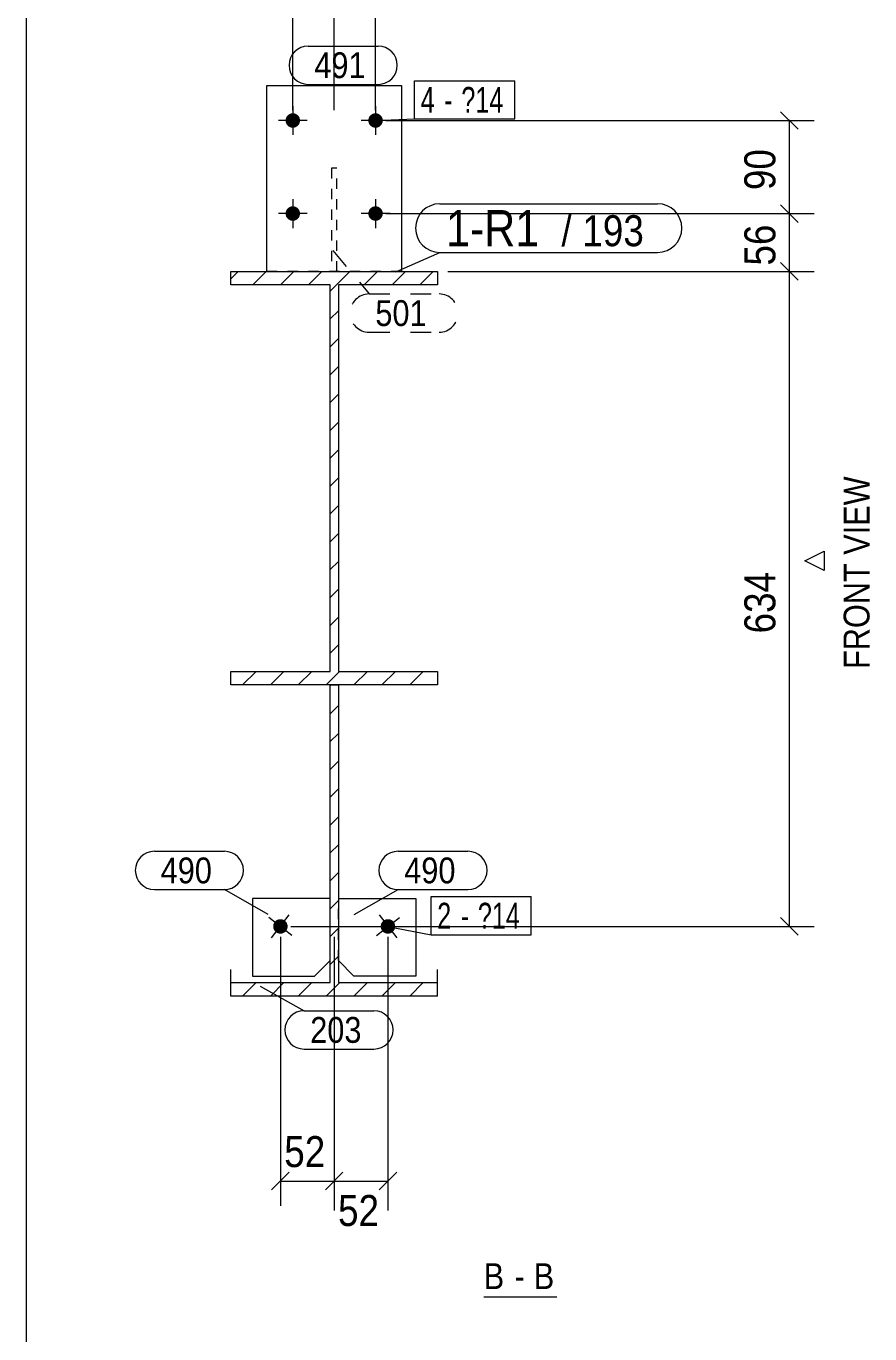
# Model space of a CAD drawing. Header units: millimetres. Extents: x 2 to 1174, y 1 to 825.
# Drawn here: x 5 to 86.6, y 166.3 to 292.8 of the extents above; entities that cross this region are included whole.
import ezdxf

# ---------------------------------------------------------------- set-up
doc = ezdxf.new("R2010")
doc.units = ezdxf.units.MM
for name, pattern in [('XKITLINE00', [0]), ('XKITLINE01', [4, 1, -1, 1, -1]), ('XKITLINE02', [4, 2, -2])]:
    doc.linetypes.add(name, pattern=pattern)
for name, color, linetype, lineweight in [('Bolt', 3, 'Continuous', 0), ('BoltMark', 7, 'Continuous', 0), ('Dimensions', 7, 'Continuous', 0), ('DrawingSheet', 5, 'Continuous', 0), ('OtherObjectType', 7, 'Continuous', 0), ('Part', 2, 'Continuous', 0), ('PartMark', 7, 'Continuous', 0)]:
    doc.layers.add(name, color=color, linetype=linetype, lineweight=lineweight)
doc.styles.add('ARIAL', font='ARIAL.TTF')
doc.styles.add('ARIAL_NARROW', font='ARIALN.TTF')

# ---------------------------------------------------------------- blocks, each defined once
blk = doc.blocks.new('*A7')
at = {"layer": 'Part', "color": 7, "linetype": 'XKITLINE00', "lineweight": 0}
for p, q in [((24.78, 268.37), (25.51, 269.1)), ((26.9, 267.8), (28.2, 269.1)), ((29.59, 267.8), (30.89, 269.1)), ((32.29, 267.8), (33.59, 269.1)), ((34.38, 267.19), (36.28, 269.1)), ((37.68, 267.8), (38.98, 269.1)), ((40.37, 267.8), (41.67, 269.1)), ((43.06, 267.8), (44.36, 269.1)), ((34.38, 264.5), (35.18, 265.3)), ((34.38, 261.81), (35.18, 262.61)), ((34.38, 259.11), (35.18, 259.91)), ((34.38, 256.42), (35.18, 257.22)), ((34.38, 253.72), (35.18, 254.52)), ((34.38, 251.03), (35.18, 251.83)), ((34.38, 248.33), (35.18, 249.13)), ((34.38, 245.64), (35.18, 246.44)), ((34.38, 242.95), (35.18, 243.75)), ((34.38, 240.25), (35.18, 241.05)), ((34.38, 237.56), (35.18, 238.36)), ((34.38, 234.86), (35.18, 235.66)), ((34.38, 232.17), (35.18, 232.97)), ((25.92, 229.1), (27.22, 230.4)), ((28.61, 229.1), (29.91, 230.4)), ((31.31, 229.1), (32.61, 230.4)), ((34, 229.1), (35.3, 230.4)), ((36.69, 229.1), (37.99, 230.4)), ((39.39, 229.1), (40.69, 230.4)), ((42.08, 229.1), (43.38, 230.4))]:
    blk.add_line(p, q, dxfattribs=at)
blk = doc.blocks.new('*A8')
at = {"layer": 'Part', "color": 7, "linetype": 'XKITLINE00', "lineweight": 0}
for p, q in [((34.38, 229), (34.46, 229.08)), ((34.38, 226.31), (35.18, 227.11)), ((34.38, 223.61), (35.18, 224.41)), ((34.38, 220.92), (35.18, 221.72)), ((34.38, 218.23), (35.18, 219.03)), ((34.38, 215.53), (35.18, 216.33)), ((34.38, 212.84), (35.18, 213.64)), ((34.38, 210.14), (35.18, 210.94)), ((34.38, 207.45), (35.18, 208.25)), ((34.38, 204.76), (35.18, 205.56)), ((34.38, 202.06), (35.18, 202.86)), ((25.92, 198.99), (27.23, 200.3)), ((28.61, 198.99), (29.92, 200.3)), ((31.31, 198.99), (32.62, 200.3)), ((34, 198.99), (35.31, 200.3)), ((36.69, 198.99), (38, 200.3)), ((39.39, 198.99), (40.7, 200.3)), ((42.08, 198.99), (43.39, 200.3))]:
    blk.add_line(p, q, dxfattribs=at)
blk = doc.blocks.new('*A179')
at = {"layer": 'Bolt'}
for points in [[(31.48, 283.67), (31.47, 283.63), (31.47, 283.6), (31.46, 283.56), (31.45, 283.53), (31.45, 283.5), (31.44, 283.46), (31.42, 283.43), (31.41, 283.4), (31.39, 283.37), (31.38, 283.34), (31.36, 283.31), (31.34, 283.28), (31.32, 283.26), (31.29, 283.23), (31.27, 283.21), (31.25, 283.18), (31.22, 283.16), (31.19, 283.14), (31.16, 283.12), (31.14, 283.1), (31.11, 283.08), (31.08, 283.07), (31.04, 283.05), (31.01, 283.04), (30.98, 283.03), (30.95, 283.02), (30.91, 283.01), (30.88, 283.01), (30.84, 283), (30.81, 283), (30.78, 283), (30.74, 283), (30.71, 283), (30.67, 283.01), (30.64, 283.01), (30.61, 283.02), (30.57, 283.03), (30.54, 283.04), (30.51, 283.05), (30.48, 283.07), (30.45, 283.08), (30.42, 283.1), (30.39, 283.12), (30.36, 283.14), (30.33, 283.16), (30.31, 283.18), (30.28, 283.21), (30.26, 283.23), (30.23, 283.26), (30.21, 283.28), (30.19, 283.31), (30.18, 283.34), (30.16, 283.37), (30.14, 283.4), (30.13, 283.43), (30.12, 283.46), (30.11, 283.5), (30.1, 283.53), (30.09, 283.56), (30.08, 283.6), (30.08, 283.63), (30.08, 283.67), (30.08, 283.7), (30.08, 283.73), (30.08, 283.77), (30.08, 283.8), (30.09, 283.84), (30.1, 283.87), (30.11, 283.9), (30.12, 283.94), (30.13, 283.97), (30.14, 284), (30.16, 284.03), (30.18, 284.06), (30.19, 284.09), (30.21, 284.12), (30.23, 284.14), (30.26, 284.17), (30.28, 284.19), (30.31, 284.22), (30.33, 284.24), (30.36, 284.26), (30.39, 284.28), (30.42, 284.3), (30.45, 284.32), (30.48, 284.33), (30.51, 284.35), (30.54, 284.36), (30.57, 284.37), (30.61, 284.38), (30.64, 284.39), (30.67, 284.39), (30.71, 284.4), (30.74, 284.4), (30.78, 284.4), (30.81, 284.4), (30.84, 284.4), (30.88, 284.39), (30.91, 284.39), (30.95, 284.38), (30.98, 284.37), (31.01, 284.36), (31.04, 284.35), (31.08, 284.33), (31.11, 284.32), (31.14, 284.3), (31.16, 284.28), (31.19, 284.26), (31.22, 284.24), (31.25, 284.22), (31.27, 284.19), (31.29, 284.17), (31.32, 284.14), (31.34, 284.12), (31.36, 284.09), (31.38, 284.06), (31.39, 284.03), (31.41, 284), (31.42, 283.97), (31.44, 283.94), (31.45, 283.9), (31.45, 283.87), (31.46, 283.84), (31.47, 283.8), (31.47, 283.77), (31.48, 283.73), (31.48, 283.7)], [(39.48, 283.67), (39.47, 283.63), (39.47, 283.6), (39.46, 283.56), (39.45, 283.53), (39.45, 283.5), (39.44, 283.46), (39.42, 283.43), (39.41, 283.4), (39.39, 283.37), (39.38, 283.34), (39.36, 283.31), (39.34, 283.28), (39.32, 283.26), (39.29, 283.23), (39.27, 283.21), (39.25, 283.18), (39.22, 283.16), (39.19, 283.14), (39.16, 283.12), (39.14, 283.1), (39.11, 283.08), (39.08, 283.07), (39.04, 283.05), (39.01, 283.04), (38.98, 283.03), (38.95, 283.02), (38.91, 283.01), (38.88, 283.01), (38.84, 283), (38.81, 283), (38.78, 283), (38.74, 283), (38.71, 283), (38.67, 283.01), (38.64, 283.01), (38.61, 283.02), (38.57, 283.03), (38.54, 283.04), (38.51, 283.05), (38.48, 283.07), (38.45, 283.08), (38.42, 283.1), (38.39, 283.12), (38.36, 283.14), (38.33, 283.16), (38.31, 283.18), (38.28, 283.21), (38.26, 283.23), (38.23, 283.26), (38.21, 283.28), (38.19, 283.31), (38.18, 283.34), (38.16, 283.37), (38.14, 283.4), (38.13, 283.43), (38.12, 283.46), (38.11, 283.5), (38.1, 283.53), (38.09, 283.56), (38.08, 283.6), (38.08, 283.63), (38.08, 283.67), (38.08, 283.7), (38.08, 283.73), (38.08, 283.77), (38.08, 283.8), (38.09, 283.84), (38.1, 283.87), (38.11, 283.9), (38.12, 283.94), (38.13, 283.97), (38.14, 284), (38.16, 284.03), (38.18, 284.06), (38.19, 284.09), (38.21, 284.12), (38.23, 284.14), (38.26, 284.17), (38.28, 284.19), (38.31, 284.22), (38.33, 284.24), (38.36, 284.26), (38.39, 284.28), (38.42, 284.3), (38.45, 284.32), (38.48, 284.33), (38.51, 284.35), (38.54, 284.36), (38.57, 284.37), (38.61, 284.38), (38.64, 284.39), (38.67, 284.39), (38.71, 284.4), (38.74, 284.4), (38.78, 284.4), (38.81, 284.4), (38.84, 284.4), (38.88, 284.39), (38.91, 284.39), (38.95, 284.38), (38.98, 284.37), (39.01, 284.36), (39.04, 284.35), (39.08, 284.33), (39.11, 284.32), (39.14, 284.3), (39.16, 284.28), (39.19, 284.26), (39.22, 284.24), (39.25, 284.22), (39.27, 284.19), (39.29, 284.17), (39.32, 284.14), (39.34, 284.12), (39.36, 284.09), (39.38, 284.06), (39.39, 284.03), (39.41, 284), (39.42, 283.97), (39.44, 283.94), (39.45, 283.9), (39.45, 283.87), (39.46, 283.84), (39.47, 283.8), (39.47, 283.77), (39.48, 283.73), (39.48, 283.7)], [(31.48, 274.67), (31.47, 274.63), (31.47, 274.6), (31.46, 274.56), (31.45, 274.53), (31.45, 274.5), (31.44, 274.46), (31.42, 274.43), (31.41, 274.4), (31.39, 274.37), (31.38, 274.34), (31.36, 274.31), (31.34, 274.28), (31.32, 274.26), (31.29, 274.23), (31.27, 274.21), (31.25, 274.18), (31.22, 274.16), (31.19, 274.14), (31.16, 274.12), (31.14, 274.1), (31.11, 274.08), (31.08, 274.07), (31.04, 274.05), (31.01, 274.04), (30.98, 274.03), (30.95, 274.02), (30.91, 274.01), (30.88, 274.01), (30.84, 274), (30.81, 274), (30.78, 274), (30.74, 274), (30.71, 274), (30.67, 274.01), (30.64, 274.01), (30.61, 274.02), (30.57, 274.03), (30.54, 274.04), (30.51, 274.05), (30.48, 274.07), (30.45, 274.08), (30.42, 274.1), (30.39, 274.12), (30.36, 274.14), (30.33, 274.16), (30.31, 274.18), (30.28, 274.21), (30.26, 274.23), (30.23, 274.26), (30.21, 274.28), (30.19, 274.31), (30.18, 274.34), (30.16, 274.37), (30.14, 274.4), (30.13, 274.43), (30.12, 274.46), (30.11, 274.5), (30.1, 274.53), (30.09, 274.56), (30.08, 274.6), (30.08, 274.63), (30.08, 274.67), (30.08, 274.7), (30.08, 274.73), (30.08, 274.77), (30.08, 274.8), (30.09, 274.84), (30.1, 274.87), (30.11, 274.9), (30.12, 274.94), (30.13, 274.97), (30.14, 275), (30.16, 275.03), (30.18, 275.06), (30.19, 275.09), (30.21, 275.12), (30.23, 275.14), (30.26, 275.17), (30.28, 275.19), (30.31, 275.22), (30.33, 275.24), (30.36, 275.26), (30.39, 275.28), (30.42, 275.3), (30.45, 275.32), (30.48, 275.33), (30.51, 275.35), (30.54, 275.36), (30.57, 275.37), (30.61, 275.38), (30.64, 275.39), (30.67, 275.39), (30.71, 275.4), (30.74, 275.4), (30.78, 275.4), (30.81, 275.4), (30.84, 275.4), (30.88, 275.39), (30.91, 275.39), (30.95, 275.38), (30.98, 275.37), (31.01, 275.36), (31.04, 275.35), (31.08, 275.33), (31.11, 275.32), (31.14, 275.3), (31.16, 275.28), (31.19, 275.26), (31.22, 275.24), (31.25, 275.22), (31.27, 275.19), (31.29, 275.17), (31.32, 275.14), (31.34, 275.12), (31.36, 275.09), (31.38, 275.06), (31.39, 275.03), (31.41, 275), (31.42, 274.97), (31.44, 274.94), (31.45, 274.9), (31.45, 274.87), (31.46, 274.84), (31.47, 274.8), (31.47, 274.77), (31.48, 274.73), (31.48, 274.7)], [(39.48, 274.67), (39.47, 274.63), (39.47, 274.6), (39.46, 274.56), (39.45, 274.53), (39.45, 274.5), (39.44, 274.46), (39.42, 274.43), (39.41, 274.4), (39.39, 274.37), (39.38, 274.34), (39.36, 274.31), (39.34, 274.28), (39.32, 274.26), (39.29, 274.23), (39.27, 274.21), (39.25, 274.18), (39.22, 274.16), (39.19, 274.14), (39.16, 274.12), (39.14, 274.1), (39.11, 274.08), (39.08, 274.07), (39.04, 274.05), (39.01, 274.04), (38.98, 274.03), (38.95, 274.02), (38.91, 274.01), (38.88, 274.01), (38.84, 274), (38.81, 274), (38.78, 274), (38.74, 274), (38.71, 274), (38.67, 274.01), (38.64, 274.01), (38.61, 274.02), (38.57, 274.03), (38.54, 274.04), (38.51, 274.05), (38.48, 274.07), (38.45, 274.08), (38.42, 274.1), (38.39, 274.12), (38.36, 274.14), (38.33, 274.16), (38.31, 274.18), (38.28, 274.21), (38.26, 274.23), (38.23, 274.26), (38.21, 274.28), (38.19, 274.31), (38.18, 274.34), (38.16, 274.37), (38.14, 274.4), (38.13, 274.43), (38.12, 274.46), (38.11, 274.5), (38.1, 274.53), (38.09, 274.56), (38.08, 274.6), (38.08, 274.63), (38.08, 274.67), (38.08, 274.7), (38.08, 274.73), (38.08, 274.77), (38.08, 274.8), (38.09, 274.84), (38.1, 274.87), (38.11, 274.9), (38.12, 274.94), (38.13, 274.97), (38.14, 275), (38.16, 275.03), (38.18, 275.06), (38.19, 275.09), (38.21, 275.12), (38.23, 275.14), (38.26, 275.17), (38.28, 275.19), (38.31, 275.22), (38.33, 275.24), (38.36, 275.26), (38.39, 275.28), (38.42, 275.3), (38.45, 275.32), (38.48, 275.33), (38.51, 275.35), (38.54, 275.36), (38.57, 275.37), (38.61, 275.38), (38.64, 275.39), (38.67, 275.39), (38.71, 275.4), (38.74, 275.4), (38.78, 275.4), (38.81, 275.4), (38.84, 275.4), (38.88, 275.39), (38.91, 275.39), (38.95, 275.38), (38.98, 275.37), (39.01, 275.36), (39.04, 275.35), (39.08, 275.33), (39.11, 275.32), (39.14, 275.3), (39.16, 275.28), (39.19, 275.26), (39.22, 275.24), (39.25, 275.22), (39.27, 275.19), (39.29, 275.17), (39.32, 275.14), (39.34, 275.12), (39.36, 275.09), (39.38, 275.06), (39.39, 275.03), (39.41, 275), (39.42, 274.97), (39.44, 274.94), (39.45, 274.9), (39.45, 274.87), (39.46, 274.84), (39.47, 274.8), (39.47, 274.77), (39.48, 274.73), (39.48, 274.7)]]:
    blk.add_hatch(color=3, dxfattribs=at).paths.add_polyline_path(points, flags=17)
at = {"layer": 'Bolt', "color": 3, "linetype": 'XKITLINE00', "lineweight": 0}
for p, q in [((30.78, 285.1), (30.78, 282.3)), ((38.78, 285.1), (38.78, 282.3)), ((32.18, 283.7), (29.38, 283.7)), ((40.18, 283.7), (37.38, 283.7)), ((30.78, 276.1), (30.78, 273.3)), ((38.78, 276.1), (38.78, 273.3)), ((32.18, 274.7), (29.38, 274.7)), ((40.18, 274.7), (37.38, 274.7))]:
    blk.add_line(p, q, dxfattribs=at)
blk = doc.blocks.new('*A180')
at = {"layer": 'Bolt'}
blk.add_hatch(color=3, dxfattribs=at).paths.add_polyline_path([(29.12, 205.2), (29.09, 205.23), (29.07, 205.25), (29.05, 205.28), (29.02, 205.3), (29, 205.33), (28.99, 205.36), (28.97, 205.39), (28.95, 205.42), (28.94, 205.45), (28.92, 205.48), (28.91, 205.51), (28.9, 205.55), (28.89, 205.58), (28.89, 205.61), (28.88, 205.65), (28.88, 205.68), (28.88, 205.72), (28.88, 205.75), (28.88, 205.78), (28.88, 205.82), (28.89, 205.85), (28.89, 205.89), (28.9, 205.92), (28.91, 205.95), (28.92, 205.98), (28.94, 206.02), (28.95, 206.05), (28.97, 206.08), (28.98, 206.11), (29, 206.14), (29.02, 206.16), (29.05, 206.19), (29.07, 206.22), (29.09, 206.24), (29.12, 206.26), (29.14, 206.29), (29.17, 206.31), (29.2, 206.32), (29.23, 206.34), (29.26, 206.36), (29.29, 206.37), (29.32, 206.39), (29.36, 206.4), (29.39, 206.41), (29.42, 206.42), (29.46, 206.42), (29.49, 206.43), (29.52, 206.43), (29.56, 206.43), (29.59, 206.43), (29.63, 206.43), (29.66, 206.43), (29.69, 206.42), (29.73, 206.42), (29.76, 206.41), (29.79, 206.4), (29.83, 206.39), (29.86, 206.37), (29.89, 206.36), (29.92, 206.34), (29.95, 206.33), (29.98, 206.31), (30.01, 206.29), (30.03, 206.26), (30.06, 206.24), (30.08, 206.22), (30.11, 206.19), (30.13, 206.17), (30.15, 206.14), (30.17, 206.11), (30.18, 206.08), (30.2, 206.05), (30.22, 206.02), (30.23, 205.99), (30.24, 205.95), (30.25, 205.92), (30.26, 205.89), (30.27, 205.85), (30.27, 205.82), (30.27, 205.79), (30.28, 205.75), (30.28, 205.72), (30.27, 205.68), (30.27, 205.65), (30.27, 205.62), (30.26, 205.58), (30.25, 205.55), (30.24, 205.52), (30.23, 205.48), (30.22, 205.45), (30.2, 205.42), (30.19, 205.39), (30.17, 205.36), (30.15, 205.33), (30.13, 205.3), (30.11, 205.28), (30.08, 205.25), (30.06, 205.23), (30.03, 205.2), (30.01, 205.18), (29.98, 205.16), (29.95, 205.14), (29.92, 205.13), (29.89, 205.11), (29.86, 205.09), (29.83, 205.08), (29.8, 205.07), (29.76, 205.06), (29.73, 205.05), (29.7, 205.04), (29.66, 205.04), (29.63, 205.04), (29.59, 205.03), (29.56, 205.03), (29.53, 205.04), (29.49, 205.04), (29.46, 205.04), (29.42, 205.05), (29.39, 205.06), (29.36, 205.07), (29.33, 205.08), (29.29, 205.09), (29.26, 205.11), (29.23, 205.12), (29.2, 205.14), (29.17, 205.16), (29.15, 205.18)], flags=17)
at = {"layer": 'Bolt', "color": 3, "linetype": 'XKITLINE00', "lineweight": 0}
for p, q in [((30.68, 204.87), (28.47, 206.59)), ((28.72, 204.63), (30.44, 206.84))]:
    blk.add_line(p, q, dxfattribs=at)
blk = doc.blocks.new('*A181')
at = {"layer": 'Bolt'}
blk.add_hatch(color=3, dxfattribs=at).paths.add_polyline_path([(39.57, 206.31), (39.6, 206.33), (39.63, 206.34), (39.66, 206.36), (39.69, 206.37), (39.73, 206.39), (39.76, 206.4), (39.79, 206.41), (39.82, 206.42), (39.86, 206.42), (39.89, 206.43), (39.93, 206.43), (39.96, 206.43), (39.99, 206.43), (40.03, 206.43), (40.06, 206.43), (40.1, 206.42), (40.13, 206.42), (40.16, 206.41), (40.2, 206.4), (40.23, 206.39), (40.26, 206.37), (40.29, 206.36), (40.32, 206.34), (40.35, 206.32), (40.38, 206.31), (40.41, 206.29), (40.43, 206.26), (40.46, 206.24), (40.48, 206.22), (40.51, 206.19), (40.53, 206.16), (40.55, 206.14), (40.57, 206.11), (40.59, 206.08), (40.6, 206.05), (40.62, 206.02), (40.63, 205.98), (40.64, 205.95), (40.65, 205.92), (40.66, 205.89), (40.67, 205.85), (40.67, 205.82), (40.67, 205.78), (40.68, 205.75), (40.68, 205.72), (40.67, 205.68), (40.67, 205.65), (40.67, 205.61), (40.66, 205.58), (40.65, 205.55), (40.64, 205.51), (40.63, 205.48), (40.62, 205.45), (40.6, 205.42), (40.58, 205.39), (40.57, 205.36), (40.55, 205.33), (40.53, 205.3), (40.51, 205.28), (40.48, 205.25), (40.46, 205.23), (40.43, 205.2), (40.41, 205.18), (40.38, 205.16), (40.35, 205.14), (40.32, 205.12), (40.29, 205.11), (40.26, 205.09), (40.23, 205.08), (40.19, 205.07), (40.16, 205.06), (40.13, 205.05), (40.09, 205.04), (40.06, 205.04), (40.03, 205.04), (39.99, 205.03), (39.96, 205.03), (39.92, 205.04), (39.89, 205.04), (39.86, 205.04), (39.82, 205.05), (39.79, 205.06), (39.76, 205.07), (39.72, 205.08), (39.69, 205.09), (39.66, 205.11), (39.63, 205.13), (39.6, 205.14), (39.57, 205.16), (39.54, 205.18), (39.52, 205.2), (39.49, 205.23), (39.47, 205.25), (39.45, 205.28), (39.42, 205.3), (39.4, 205.33), (39.38, 205.36), (39.37, 205.39), (39.35, 205.42), (39.34, 205.45), (39.32, 205.48), (39.31, 205.52), (39.3, 205.55), (39.29, 205.58), (39.29, 205.62), (39.28, 205.65), (39.28, 205.68), (39.28, 205.72), (39.28, 205.75), (39.28, 205.79), (39.28, 205.82), (39.29, 205.85), (39.29, 205.89), (39.3, 205.92), (39.31, 205.95), (39.32, 205.99), (39.34, 206.02), (39.35, 206.05), (39.37, 206.08), (39.39, 206.11), (39.4, 206.14), (39.42, 206.17), (39.45, 206.19), (39.47, 206.22), (39.49, 206.24), (39.52, 206.26), (39.55, 206.29)], flags=17)
at = {"layer": 'Bolt', "color": 3, "linetype": 'XKITLINE00', "lineweight": 0}
for p, q in [((38.87, 204.87), (41.08, 206.59)), ((39.12, 206.84), (40.84, 204.63))]:
    blk.add_line(p, q, dxfattribs=at)
blk = doc.blocks.new('*A182')
at = {"layer": 'Part', "color": 2, "linetype": 'XKITLINE00', "lineweight": 0}
for p, q in [((24.78, 267.8), (24.78, 269.1)), ((24.78, 269.1), (44.78, 269.1)), ((44.78, 269.1), (44.78, 267.8)), ((34.38, 267.8), (24.78, 267.8)), ((34.38, 230.4), (34.38, 267.8)), ((44.78, 267.8), (35.18, 267.8)), ((35.18, 267.8), (35.18, 230.4)), ((24.78, 229.1), (24.78, 230.4)), ((24.78, 230.4), (34.38, 230.4)), ((35.18, 230.4), (44.78, 230.4)), ((44.78, 230.4), (44.78, 229.1)), ((44.78, 229.1), (24.78, 229.1))]:
    blk.add_line(p, q, dxfattribs=at)
blk = doc.blocks.new('*A183')
at = {"layer": 'Part', "color": 7, "linetype": 'XKITLINE01', "lineweight": 0}
for p, q in [((35.03, 279.1), (34.53, 279.1)), ((34.53, 279.1), (34.53, 269.1)), ((35.03, 269.1), (35.03, 279.1)), ((34.53, 269.1), (35.03, 269.1))]:
    blk.add_line(p, q, dxfattribs=at)
blk = doc.blocks.new('*A184')
at = {"layer": 'Part', "color": 2, "linetype": 'XKITLINE00', "lineweight": 0}
for p, q in [((28.28, 269.1), (28.28, 287.1)), ((28.28, 287.1), (41.28, 287.1)), ((41.28, 287.1), (41.28, 269.1))]:
    blk.add_line(p, q, dxfattribs=at)
at = {"layer": 'Part', "color": 7, "linetype": 'XKITLINE01', "lineweight": 0}
blk.add_line((41.28, 269.1), (28.28, 269.1), dxfattribs=at)
blk = doc.blocks.new('*A185')
at = {"layer": 'Part', "color": 2, "linetype": 'XKITLINE00', "lineweight": 0}
for p, q in [((34.38, 208.43), (26.88, 208.43)), ((26.88, 208.43), (26.88, 200.93)), ((32.88, 200.93), (34.38, 202.43)), ((26.88, 200.93), (32.88, 200.93))]:
    blk.add_line(p, q, dxfattribs=at)
at = {"layer": 'Part', "color": 7, "linetype": 'XKITLINE01', "lineweight": 0}
blk.add_line((34.38, 202.43), (34.38, 208.43), dxfattribs=at)
blk = doc.blocks.new('*A186')
at = {"layer": 'Part', "color": 2, "linetype": 'XKITLINE00', "lineweight": 0}
for p, q in [((35.18, 208.43), (42.68, 208.43)), ((42.68, 208.43), (42.68, 200.93)), ((36.68, 200.93), (35.18, 202.43)), ((42.68, 200.93), (36.68, 200.93))]:
    blk.add_line(p, q, dxfattribs=at)
at = {"layer": 'Part', "color": 7, "linetype": 'XKITLINE01', "lineweight": 0}
blk.add_line((35.18, 202.43), (35.18, 208.43), dxfattribs=at)
blk = doc.blocks.new('*A187')
at = {"layer": 'Part', "color": 2, "linetype": 'XKITLINE00', "lineweight": 0}
for p, q in [((34.38, 200.3), (34.38, 229.1)), ((34.38, 229.1), (35.18, 229.1)), ((35.18, 229.1), (35.18, 200.3)), ((24.78, 198.99), (24.78, 201.57)), ((44.78, 198.99), (44.78, 201.57)), ((24.78, 200.3), (34.38, 200.3)), ((35.18, 200.3), (44.78, 200.3)), ((44.78, 198.99), (24.78, 198.99))]:
    blk.add_line(p, q, dxfattribs=at)
blk = doc.blocks.new('*A197')
at = {"layer": 'DrawingSheet', "color": 5, "linetype": 'XKITLINE00', "lineweight": 0}
blk.add_line((5, 825), (5, 5), dxfattribs=at)
blk = doc.blocks.new('*A404')
at = {"layer": 'Dimensions', "color": 7, "linetype": 'XKITLINE00', "lineweight": 0}
for p, q in [((77.93, 269.95), (79.62, 268.25)), ((45.78, 269.1), (81.18, 269.1)), ((78.78, 205.73), (78.78, 269.1)), ((77.93, 206.58), (79.62, 204.89)), ((30.58, 205.73), (81.18, 205.73))]:
    blk.add_line(p, q, dxfattribs=at)
at = {"layer": 'Dimensions', "color": 3}
for p in [(78.78, 269.1), (78.78, 205.73)]:
    blk.add_point(p, dxfattribs=at)
at = {"layer": 'Dimensions', "color": 3, "style": 'ARIAL', "width": 0.85}
blk.add_text('634', height=3, rotation=90.0002, dxfattribs=at).set_placement((77.43, 234.08))
blk = doc.blocks.new('*A405')
at = {"layer": 'Dimensions', "color": 7, "linetype": 'XKITLINE00', "lineweight": 0}
for p, q in [((39.78, 274.7), (81.18, 274.7)), ((77.93, 275.55), (79.62, 273.85)), ((78.78, 269.1), (78.78, 274.7)), ((77.93, 269.95), (79.62, 268.25)), ((45.78, 269.1), (81.18, 269.1))]:
    blk.add_line(p, q, dxfattribs=at)
at = {"layer": 'Dimensions', "color": 3}
for p in [(78.78, 274.7), (78.78, 269.1)]:
    blk.add_point(p, dxfattribs=at)
at = {"layer": 'Dimensions', "color": 3, "style": 'ARIAL', "width": 0.85}
blk.add_text('56', height=3, rotation=90.0002, dxfattribs=at).set_placement((77.43, 269.67))
blk = doc.blocks.new('*A406')
at = {"layer": 'Dimensions', "color": 7, "linetype": 'XKITLINE00', "lineweight": 0}
for p, q in [((39.78, 283.7), (81.18, 283.7)), ((77.93, 284.55), (79.62, 282.85)), ((78.78, 274.7), (78.78, 283.7)), ((39.78, 274.7), (81.18, 274.7)), ((77.93, 275.55), (79.62, 273.85))]:
    blk.add_line(p, q, dxfattribs=at)
at = {"layer": 'Dimensions', "color": 3}
for p in [(78.78, 283.7), (78.78, 274.7)]:
    blk.add_point(p, dxfattribs=at)
at = {"layer": 'Dimensions', "color": 3, "style": 'ARIAL', "width": 0.85}
blk.add_text('90', height=3, rotation=90.0002, dxfattribs=at).set_placement((77.43, 276.97))
blk = doc.blocks.new('*A407')
at = {"layer": 'Dimensions', "color": 7, "linetype": 'XKITLINE00', "lineweight": 0}
for p, q in [((29.58, 204.73), (29.58, 178.7)), ((34.78, 204.73), (34.78, 178.7)), ((30.42, 181.95), (28.73, 180.25)), ((29.58, 181.1), (34.78, 181.1)), ((35.62, 181.95), (33.93, 180.25))]:
    blk.add_line(p, q, dxfattribs=at)
at = {"layer": 'Dimensions', "color": 3}
for p in [(29.58, 181.1), (34.78, 181.1)]:
    blk.add_point(p, dxfattribs=at)
at = {"layer": 'Dimensions', "color": 3, "style": 'ARIAL', "width": 0.85}
blk.add_text('52', height=3, dxfattribs=at).set_placement((29.95, 182.45))
blk = doc.blocks.new('*A408')
at = {"layer": 'Dimensions', "color": 7, "linetype": 'XKITLINE00', "lineweight": 0}
for p, q in [((34.78, 204.73), (34.78, 178.25)), ((39.98, 204.73), (39.98, 178.25)), ((35.62, 181.95), (33.93, 180.25)), ((34.78, 181.1), (39.98, 181.1)), ((40.82, 181.95), (39.13, 180.25))]:
    blk.add_line(p, q, dxfattribs=at)
at = {"layer": 'Dimensions', "color": 3}
for p in [(34.78, 181.1), (39.98, 181.1)]:
    blk.add_point(p, dxfattribs=at)
at = {"layer": 'Dimensions', "color": 3, "style": 'ARIAL', "width": 0.85}
blk.add_text('52', height=3, dxfattribs=at).set_placement((35.15, 176.75))
blk = doc.blocks.new('*A409')
at = {"layer": 'Dimensions', "color": 7, "linetype": 'XKITLINE00', "lineweight": 0}
for p, q in [((30.78, 284.7), (30.78, 303.95)), ((34.78, 284.7), (34.78, 303.95)), ((31.62, 301.95), (29.93, 300.25)), ((35.62, 301.95), (33.93, 300.25)), ((30.78, 301.1), (34.78, 301.1))]:
    blk.add_line(p, q, dxfattribs=at)
at = {"layer": 'Dimensions', "color": 3}
for p in [(30.78, 301.1), (34.78, 301.1)]:
    blk.add_point(p, dxfattribs=at)
at = {"layer": 'Dimensions', "color": 3, "style": 'ARIAL', "width": 0.85}
blk.add_text('40', height=3, dxfattribs=at).set_placement((30.55, 302.45))
blk = doc.blocks.new('*A410')
at = {"layer": 'Dimensions', "color": 7, "linetype": 'XKITLINE00', "lineweight": 0}
for p, q in [((34.78, 284.7), (34.78, 303.5)), ((38.78, 284.7), (38.78, 303.5)), ((35.62, 301.95), (33.93, 300.25)), ((39.62, 301.95), (37.93, 300.25)), ((34.78, 301.1), (38.78, 301.1))]:
    blk.add_line(p, q, dxfattribs=at)
at = {"layer": 'Dimensions', "color": 3}
for p in [(34.78, 301.1), (38.78, 301.1)]:
    blk.add_point(p, dxfattribs=at)
at = {"layer": 'Dimensions', "color": 3, "style": 'ARIAL', "width": 0.85}
blk.add_text('40', height=3, dxfattribs=at).set_placement((34.55, 296.75))
blk = doc.blocks.new('*A411')
at = {"layer": 'BoltMark', "color": 7, "linetype": 'XKITLINE00', "lineweight": 0}
for p, q in [((44.14, 208.62), (53.83, 208.62)), ((44.14, 204.92), (44.14, 208.62)), ((53.83, 204.92), (53.83, 208.62)), ((39.98, 205.73), (44.14, 204.92)), ((44.14, 204.92), (53.83, 204.92))]:
    blk.add_line(p, q, dxfattribs=at)
at = {"layer": 'BoltMark', "color": 3, "style": 'ARIAL_NARROW', "width": 0.85}
for s, p in [('2', (44.74, 205.52)), ('?14', (48.67, 205.52)), ('-', (47.01, 205.52))]:
    blk.add_text(s, height=2.5, dxfattribs=at).set_placement(p)
blk = doc.blocks.new('*A412')
at = {"layer": 'BoltMark', "color": 7, "linetype": 'XKITLINE00', "lineweight": 0}
for p, q in [((42.54, 287.55), (52.23, 287.55)), ((42.54, 283.85), (42.54, 287.55)), ((52.23, 283.85), (52.23, 287.55)), ((38.78, 283.7), (42.54, 283.85)), ((42.54, 283.85), (52.23, 283.85))]:
    blk.add_line(p, q, dxfattribs=at)
at = {"layer": 'BoltMark', "color": 3, "style": 'ARIAL_NARROW', "width": 0.85}
for s, p in [('4', (43.14, 284.45)), ('?14', (47.07, 284.45)), ('-', (45.41, 284.45))]:
    blk.add_text(s, height=2.5, dxfattribs=at).set_placement(p)
blk = doc.blocks.new('*A413')
at = {"layer": 'PartMark', "color": 7, "linetype": 'XKITLINE00', "lineweight": 0}
for p, q in [((27.62, 199.96), (31.86, 197.57)), ((31.86, 197.57), (38.62, 197.57)), ((31.86, 193.87), (38.62, 193.87))]:
    blk.add_line(p, q, dxfattribs=at)
for centre, start, end in [((31.86, 195.72), 90, 270), ((38.62, 195.72), 270, 90)]:
    blk.add_arc(centre, 1.85, start, end, dxfattribs=at)
at = {"layer": 'PartMark', "color": 3, "style": 'ARIAL', "width": 0.85}
blk.add_text('203', height=2.5, dxfattribs=at).set_placement((32.46, 194.47))
blk = doc.blocks.new('*A414')
at = {"layer": 'PartMark', "color": 7, "linetype": 'XKITLINE00', "lineweight": 0}
for p, q in [((40.95, 213), (47.71, 213)), ((36.71, 206.9), (40.95, 209.3)), ((40.95, 209.3), (47.71, 209.3))]:
    blk.add_line(p, q, dxfattribs=at)
for centre, start, end in [((40.95, 211.15), 90, 270), ((47.71, 211.15), 270, 90)]:
    blk.add_arc(centre, 1.85, start, end, dxfattribs=at)
at = {"layer": 'PartMark', "color": 3, "style": 'ARIAL', "width": 0.85}
blk.add_text('490', height=2.5, dxfattribs=at).set_placement((41.55, 209.9))
blk = doc.blocks.new('*A415')
at = {"layer": 'PartMark', "color": 7, "linetype": 'XKITLINE00', "lineweight": 0}
for p, q in [((17.4, 213), (24.16, 213)), ((17.4, 209.3), (24.16, 209.3)), ((28.41, 206.9), (24.16, 209.3))]:
    blk.add_line(p, q, dxfattribs=at)
for centre, start, end in [((17.4, 211.15), 90, 270), ((24.16, 211.15), 270, 90)]:
    blk.add_arc(centre, 1.85, start, end, dxfattribs=at)
at = {"layer": 'PartMark', "color": 3, "style": 'ARIAL', "width": 0.85}
blk.add_text('490', height=2.5, dxfattribs=at).set_placement((18, 209.9))
blk = doc.blocks.new('*A416')
at = {"layer": 'PartMark', "color": 7, "linetype": 'XKITLINE00', "lineweight": 0}
for p, q in [((32.26, 290.9), (39.03, 290.9)), ((32.26, 287.2), (39.03, 287.2))]:
    blk.add_line(p, q, dxfattribs=at)
for centre, start, end in [((32.26, 289.05), 90, 270), ((39.03, 289.05), 270, 90)]:
    blk.add_arc(centre, 1.85, start, end, dxfattribs=at)
at = {"layer": 'PartMark', "color": 3, "style": 'ARIAL', "width": 0.85}
blk.add_text('491', height=2.5, dxfattribs=at).set_placement((32.86, 287.8))
blk = doc.blocks.new('*A417')
at = {"layer": 'PartMark', "color": 7, "linetype": 'XKITLINE02', "lineweight": 0}
for p, q in [((34.66, 271.13), (38.16, 266.92)), ((38.16, 266.92), (44.92, 266.92)), ((38.16, 263.22), (44.92, 263.22))]:
    blk.add_line(p, q, dxfattribs=at)
for centre, start, end in [((38.16, 265.07), 90, 270), ((44.92, 265.07), 270, 90)]:
    blk.add_arc(centre, 1.85, start, end, dxfattribs=at)
at = {"layer": 'PartMark', "color": 3, "style": 'ARIAL', "width": 0.85}
blk.add_text('501', height=2.5, dxfattribs=at).set_placement((38.76, 263.82))
blk = doc.blocks.new('*A418')
at = {"layer": 'PartMark', "color": 7, "linetype": 'XKITLINE00', "lineweight": 0}
for p, q in [((44.99, 275.64), (66.04, 275.64)), ((40.75, 269.05), (44.99, 270.94)), ((44.99, 270.94), (66.04, 270.94))]:
    blk.add_line(p, q, dxfattribs=at)
for centre, start, end in [((44.99, 273.29), 90, 270), ((66.04, 273.29), 270, 90)]:
    blk.add_arc(centre, 2.35, start, end, dxfattribs=at)
at = {"layer": 'PartMark', "color": 1, "style": 'ARIAL', "width": 0.85}
blk.add_text('1-R1', height=3.5, dxfattribs=at).set_placement((45.59, 271.54))
at = {"layer": 'PartMark', "color": 3, "style": 'ARIAL', "width": 0.85}
for s, p in [('/', (56.75, 271.54)), ('193', (58.77, 271.54))]:
    blk.add_text(s, height=3, dxfattribs=at).set_placement(p)
blk = doc.blocks.new('*A419')
at = {"layer": 'OtherObjectType', "color": 7, "linetype": 'XKITLINE00', "lineweight": 0}
for p, q in [((80.28, 241.1), (82.15, 242.04)), ((82.15, 242.04), (82.15, 240.16)), ((82.15, 240.16), (80.28, 241.1)), ((80.28, 241.1), (80.28, 241.1)), ((49.23, 169.9), (56.29, 169.9))]:
    blk.add_line(p, q, dxfattribs=at)
at = {"layer": 'OtherObjectType', "color": 7, "style": 'ARIAL', "width": 0.85}
blk.add_text('FRONT VIEW', height=2.5, rotation=90, dxfattribs=at).set_placement((86.53, 230.64))
for s, p in [('B', (49.23, 170.65)), ('B', (54.07, 170.65)), ('-', (52.21, 170.65))]:
    blk.add_text(s, height=2.5, dxfattribs=at).set_placement(p)

msp = doc.modelspace()

# ---------------------------------------------------------------- block references
at = {"lineweight": 0}
for name in ['*A197', '*A409', '*A410', '*A416', '*A412', '*A184', '*A179', '*A406', '*A183', '*A405', '*A418', '*A417', '*A404', '*A7', '*A182', '*A187', '*A8', '*A415', '*A414', '*A185', '*A186', '*A411', '*A180', '*A181', '*A407', '*A408', '*A413']:
    msp.add_blockref(name, (0, 0), dxfattribs=at)
at = {"layer": 'OtherObjectType', "lineweight": 0}
msp.add_blockref('*A419', (0, 0), dxfattribs=at)

doc.saveas('drawing.dxf')
